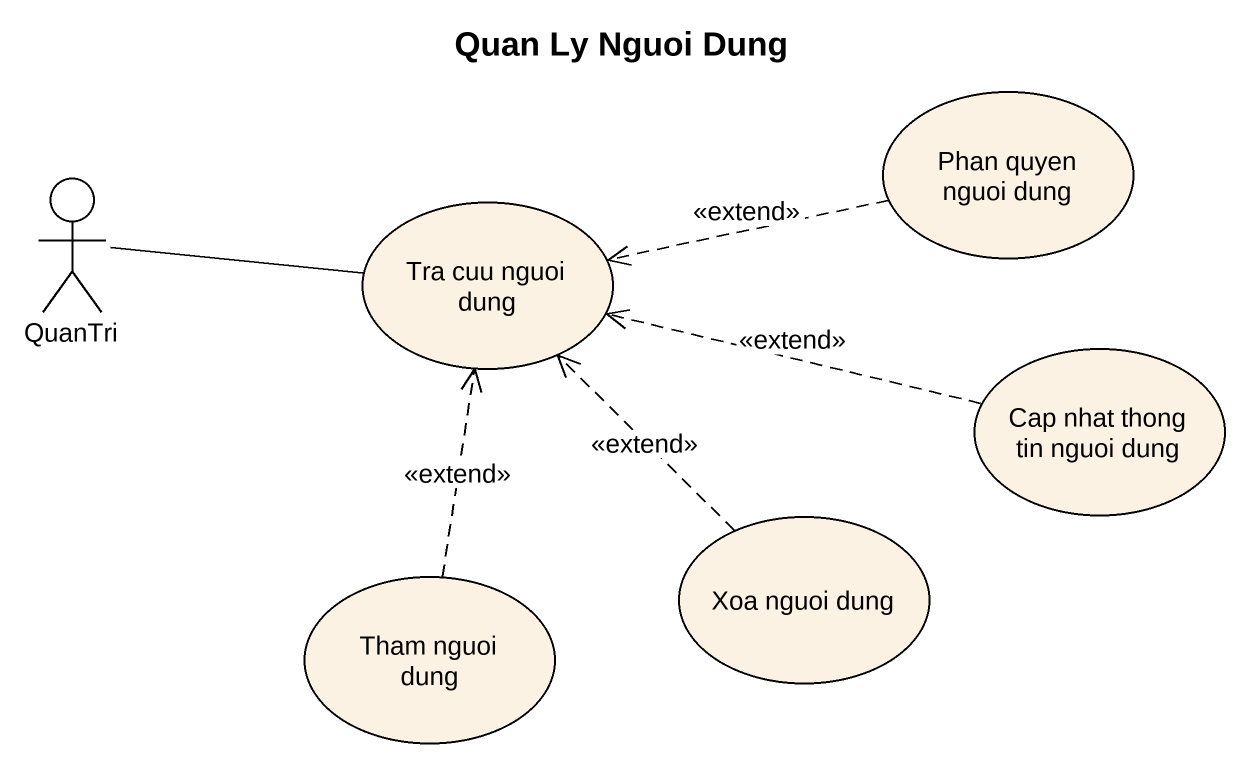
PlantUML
@startuml
title Quan Ly Nguoi Dung
usecase "Phan quyen nguoi dung" as Phan_quyen_nguoi_dung
actor QuanTri
usecase "Tra cuu nguoi dung" as Tra_cuu_nguoi_dung
usecase "Cap nhat thong tin nguoi dung" as Cap_nhat_thong_tin_nguoi
usecase "Tham nguoi dung" as Tham_nguoi_dung
usecase "Xoa nguoi dung" as Xoa_nguoi_dung
Phan_quyen_nguoi_dung .left.> Tra_cuu_nguoi_dung : <<extend>>
QuanTri -right- Tra_cuu_nguoi_dung
Cap_nhat_thong_tin_nguoi .left.> Tra_cuu_nguoi_dung : <<extend>>
Tham_nguoi_dung .up.> Tra_cuu_nguoi_dung : <<extend>>
Xoa_nguoi_dung .up.> Tra_cuu_nguoi_dung : <<extend>>
@enduml
